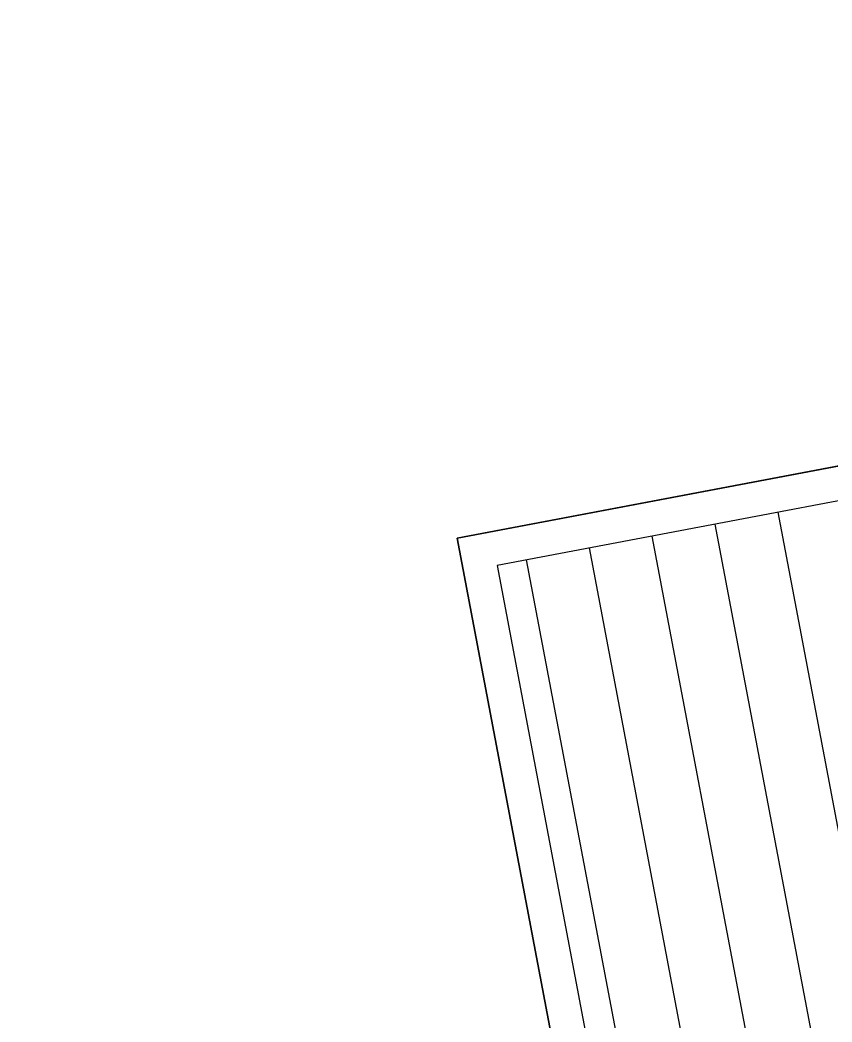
# Model space of a CAD drawing. Header units: centimetres. Extents: x 197412 to 267601, y -375791 to -305433.
# Drawn here: x 208908 to 210810, y -357643 to -355295 of the extents above; entities that cross this region are included whole.
import ezdxf

# ---------------------------------------------------------------- set-up
doc = ezdxf.new("R2010")
doc.units = ezdxf.units.CM
doc.layers.add('3-BAT C-Niveau 0', color=250, linetype='Continuous')

msp = doc.modelspace()

# ---------------------------------------------------------------- linework, layer by layer
at = {"layer": '3-BAT C-Niveau 0'}
for p, q in [((211398.9, -360222.3), (210684.2, -356448.3)), ((211251.5, -360250.2), (210536.8, -356476.2)), ((211104.1, -360278.1), (210389.4, -356504.1)), ((210956.8, -360306), (210242.1, -356532)), ((210809.4, -360333.9), (210094.7, -356559.9))]:
    msp.add_line(p, q, dxfattribs=at)
at = {"layer": '3-BAT C-Niveau 0', "flags": 128}
for points in [[(209408.6, -361815.5), (213340, -361071), (213157.5, -360106.9), (213156.8, -360107.1), (213131.7, -359974.5), (210676.7, -360439.4), (209932.4, -356509.2), (212388.1, -356044.2), (211246.4, -350015.8), (207316.4, -350760)], [(212880, -355951), (209932.4, -356509.2), (210676.7, -360439.4), (213624.3, -359881.2)]]:
    msp.add_lwpolyline(points, close=True, dxfattribs=at)
msp.add_lwpolyline([(212894.9, -356029.6), (210025.9, -356573), (210739.6, -360347.1), (213609.6, -359803.6)], dxfattribs=at)

doc.saveas('drawing.dxf')
